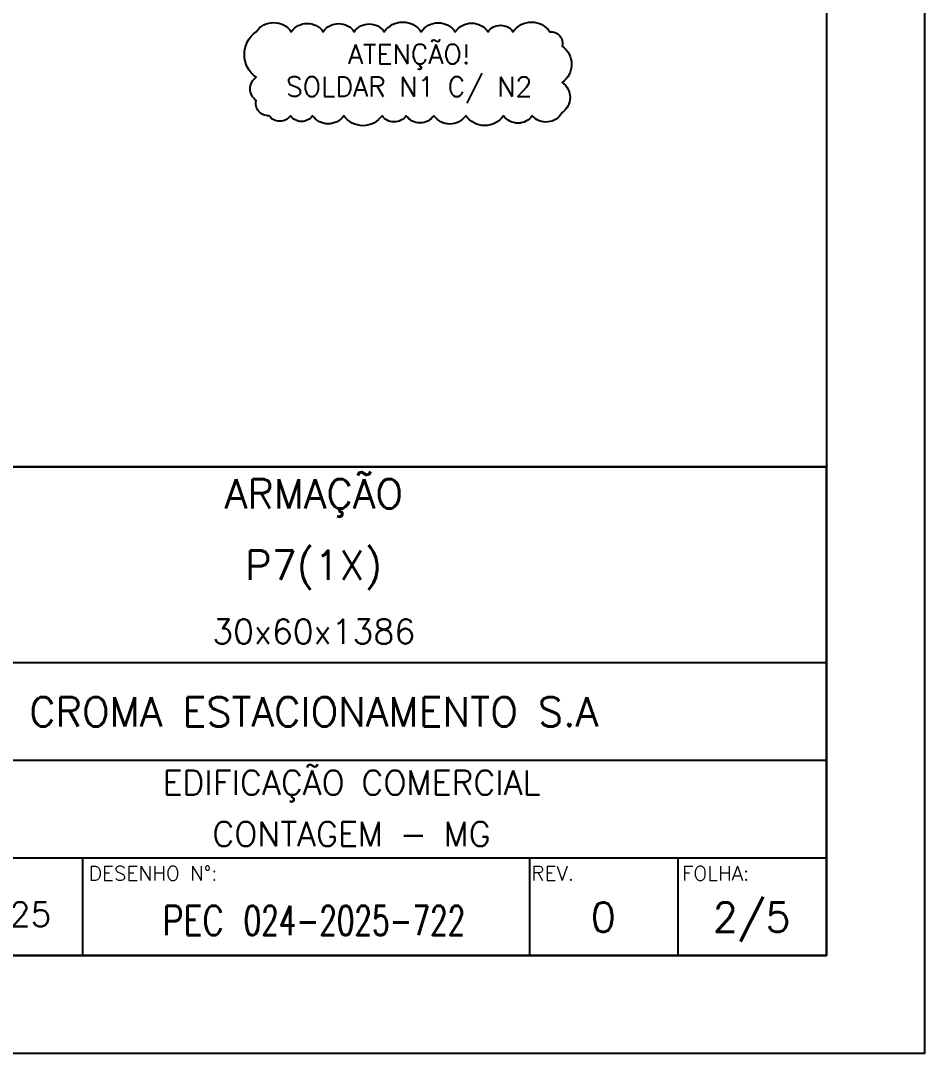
# Model space of a CAD drawing. Header units: centimetres. Extents: x 1658 to 19651, y 8294 to 11444.
# Drawn here: x 11075 to 11768, y 8294 to 9086 of the extents above; entities that cross this region are included whole.
import ezdxf
from ezdxf.enums import TextEntityAlignment as Align

# ---------------------------------------------------------------- set-up
doc = ezdxf.new("R2010")
doc.units = ezdxf.units.CM
doc.header["$LTSCALE"] = 50
doc.header["$MEASUREMENT"] = 0
for name, color, linetype in [('FORMATO-PRECON', 2, 'Continuous'), ('HACHURAS-PRECON', 1, 'Continuous'), ('LINHA-01-PRECON', 1, 'Continuous')]:
    doc.layers.add(name, color=color, linetype=linetype)
doc.styles.add('PRECON-ROMANS', font='romans.shx')
doc.styles.add('R60', font='ROMANS.shx', dxfattribs={"height": 2})
doc.styles.add('ROMANS', font='ROMANS.SHX', dxfattribs={"oblique": 15, "height": 3})
doc.styles.get("Standard").update_dxf_attribs({"font": 'romans.shx'})

# ---------------------------------------------------------------- blocks, each defined once
blk = doc.blocks.new('A$C2E607E54')
at = {"layer": 'FORMATO-PRECON'}
blk.add_lwpolyline([(0, 4200), (2970, 4200), (2970, 0), (0, 0)], close=True, dxfattribs=at)
at = {"layer": 'FORMATO-PRECON', "color": 6}
blk.add_lwpolyline([(100, 3950), (2870, 3950), (2870, 100), (100, 100)], close=True, dxfattribs=at)
blk = doc.blocks.new('CARIMBO')
at = {"layer": 'FORMATO-PRECON', "color": 6}
for p, q in [((-1050, 300), (0, 300)), ((-1750, 200), (0, 200)), ((-1750, 100), (0, 100)), ((-303.9, 0), (-303.9, 100)), ((-152, 0), (-152, 100))]:
    blk.add_line(p, q, dxfattribs=at)
blk.add_lwpolyline([(-1750, 500), (0, 500), (0, 0), (-1750, 0)], close=True, dxfattribs=at)
blk.add_lwpolyline([(-761.3, 0), (-761.3, 100)], dxfattribs=at)
at = {"layer": 'FORMATO-PRECON', "style": 'ROMANS'}
for s, p in [('DESENHO N%%d:', (-755.3, 76.7)), ('REV.', (-302.3, 76.7)), ('FOLHA:', (-148, 76.7))]:
    blk.add_text(s, height=15, dxfattribs=at).set_placement(p)
at = {"layer": 'FORMATO-PRECON', "color": 4, "linetype": 'ByBlock', "style": 'R60', "width": 0.8}
blk.add_text('PEC', height=30, dxfattribs=at).set_placement((-679.9, 21))
at = {"layer": 'FORMATO-PRECON', "color": 5, "style": 'PRECON-ROMANS', "flags": 8}
for p in [(-524.8, 472.6), (-525, 423), (-525, 399.4), (-525, 376)]:
    blk.add_attdef('X', text='', height=30, dxfattribs=at).set_placement(p, align=Align.MIDDLE_CENTER)
at = {"layer": 'FORMATO-PRECON', "color": 3, "style": 'PRECON-ROMANS', "flags": 8}
for p in [(-525, 331.7), (-486.3, 177), (-486.3, 124.4)]:
    blk.add_attdef('X', text='', height=25, dxfattribs=at).set_placement(p, align=Align.MIDDLE_CENTER)
at = {"layer": 'FORMATO-PRECON', "color": 4, "style": 'PRECON-ROMANS', "flags": 8}
for p in [(-525, 249.6), (-228.7, 39.4), (-76.7, 39.4), (-483.3, 36)]:
    blk.add_attdef('X', text='', height=30, dxfattribs=at).set_placement(p, align=Align.MIDDLE_CENTER)
at = {"layer": 'FORMATO-PRECON', "color": 2, "style": 'PRECON-ROMANS', "flags": 8}
for height, p in [(20, (-1635.8, 142.3)), (20, (-1402.5, 142.3)), (20, (-1169.1, 142.3)), (30, (-902.7, 42.3)), (20, (-1635.8, 42.3))]:
    blk.add_attdef('X', text='', height=height, dxfattribs=at).set_placement(p, align=Align.MIDDLE_CENTER)

msp = doc.modelspace()

# ---------------------------------------------------------------- linework, layer by layer
at = {"layer": 'FORMATO-PRECON', "color": 6}
msp.add_lwpolyline([(11693.36, 8743.94), (9615.86, 8743.94), (9615.86, 8368.94), (11693.36, 8368.94)], close=True, dxfattribs=at)
at = {"layer": 'LINHA-01-PRECON', "linetype": 'Continuous'}
msp.add_lwpolyline([(11255.44, 9077.96, -0.520567), (11282.38, 9077.96, -0.520567), (11306.83, 9077.96, -0.520567), (11330.7, 9077.96, -0.520567), (11353.74, 9077.96, -0.520567), (11382.09, 9077.96, -0.520567), (11408.29, 9077.96, -0.520567), (11433.44, 9077.96, -0.520567), (11452.55, 9077.96, -0.520567), (11480.84, 9077.96, -0.520567), (11490.33, 9066.77, -0.520567), (11490.33, 9039.1, -0.520567), (11490.33, 9015.86, -0.520567), (11467.28, 9013.49, -0.520567), (11445.4, 9013.49, -0.520567), (11416.32, 9013.49, -0.520567), (11391.83, 9013.49, -0.520567), (11370.55, 9013.49, -0.520567), (11352.06, 9013.49, -0.520567), (11322.72, 9013.49, -0.520567), (11298.71, 9013.49, -0.520567), (11281.71, 9013.49, -0.520567), (11265.33, 9013.49, -0.520567), (11255.44, 9025.22, -0.520567), (11255.44, 9042.97, -0.520567)], format="xyb", close=True, dxfattribs=at)

# ---------------------------------------------------------------- block references
at = {"layer": 'FORMATO-PRECON'}
ref = msp.add_blockref('CARIMBO', (11693.36, 8368.94), dxfattribs=dict(at, xscale=0.7499999918802306, yscale=0.7499999918802306, zscale=0.7499999918802306))
ref.add_attrib('X', 'ARMAÇÃO', dxfattribs={"color": 5, "height": 22.5, "style": 'PRECON-ROMANS', "flags": 8}).set_placement((11299.73, 8723.42), align=Align.MIDDLE_CENTER)
ref.add_attrib('X', 'P7(1X)', dxfattribs={"color": 5, "height": 22.5, "style": 'PRECON-ROMANS', "flags": 8}).set_placement((11299.62, 8668.47), align=Align.MIDDLE_CENTER)
ref.add_attrib('X', '30x60x1386', dxfattribs={"color": 3, "height": 18.75, "style": 'PRECON-ROMANS', "flags": 8}).set_placement((11299.62, 8617.7), align=Align.MIDDLE_CENTER)
ref.add_attrib('X', 'CROMA ESTACIONAMENTO S.A', dxfattribs={"color": 4, "height": 22.5, "style": 'PRECON-ROMANS', "flags": 8}).set_placement((11299.62, 8556.14), align=Align.MIDDLE_CENTER)
ref.add_attrib('X', 'EDIFICAÇÃO COMERCIAL', dxfattribs={"color": 3, "height": 18.75, "style": 'PRECON-ROMANS', "flags": 8}).set_placement((11328.61, 8501.67), align=Align.MIDDLE_CENTER)
ref.add_attrib('X', 'CONTAGEM - MG', dxfattribs={"color": 3, "height": 18.75, "style": 'PRECON-ROMANS', "flags": 8}).set_placement((11328.61, 8462.26), align=Align.MIDDLE_CENTER)
ref.add_attrib('X', '18/08/2025', dxfattribs={"color": 2, "height": 18.75, "style": 'PRECON-ROMANS'}).set_placement((11016.3, 8400.7), align=Align.MIDDLE_CENTER)
ref.add_attrib('X', '024-2025-722', dxfattribs={"color": 4, "height": 22.5, "style": 'PRECON-ROMANS', "width": 0.7}).set_placement((11330.86, 8395.93), align=Align.MIDDLE_CENTER)
ref.add_attrib('X', '0', dxfattribs={"color": 4, "height": 22.5, "style": 'PRECON-ROMANS'}).set_placement((11521.86, 8398.48), align=Align.MIDDLE_CENTER)
ref.add_attrib('X', '2/5', dxfattribs={"color": 4, "height": 22.5, "style": 'PRECON-ROMANS'}).set_placement((11635.83, 8398.48), align=Align.MIDDLE_CENTER)
at = {"layer": 'HACHURAS-PRECON', "xscale": 0.7499999999999996, "yscale": 0.7499999999999996, "zscale": 0.7499999999999996}
msp.add_blockref('A$C2E607E54', (9540.86, 8293.94), dxfattribs=at)

# ---------------------------------------------------------------- texts
at = {"layer": 'LINHA-01-PRECON', "color": 2, "linetype": 'Continuous', "insert": (11372.81, 9045.75), "char_height": 15, "attachment_point": 5}
msp.add_mtext('{\\C4;ATENÇÃO!\\P}SOLDAR N1 C/ N2', dxfattribs=at)

doc.saveas('drawing.dxf')
